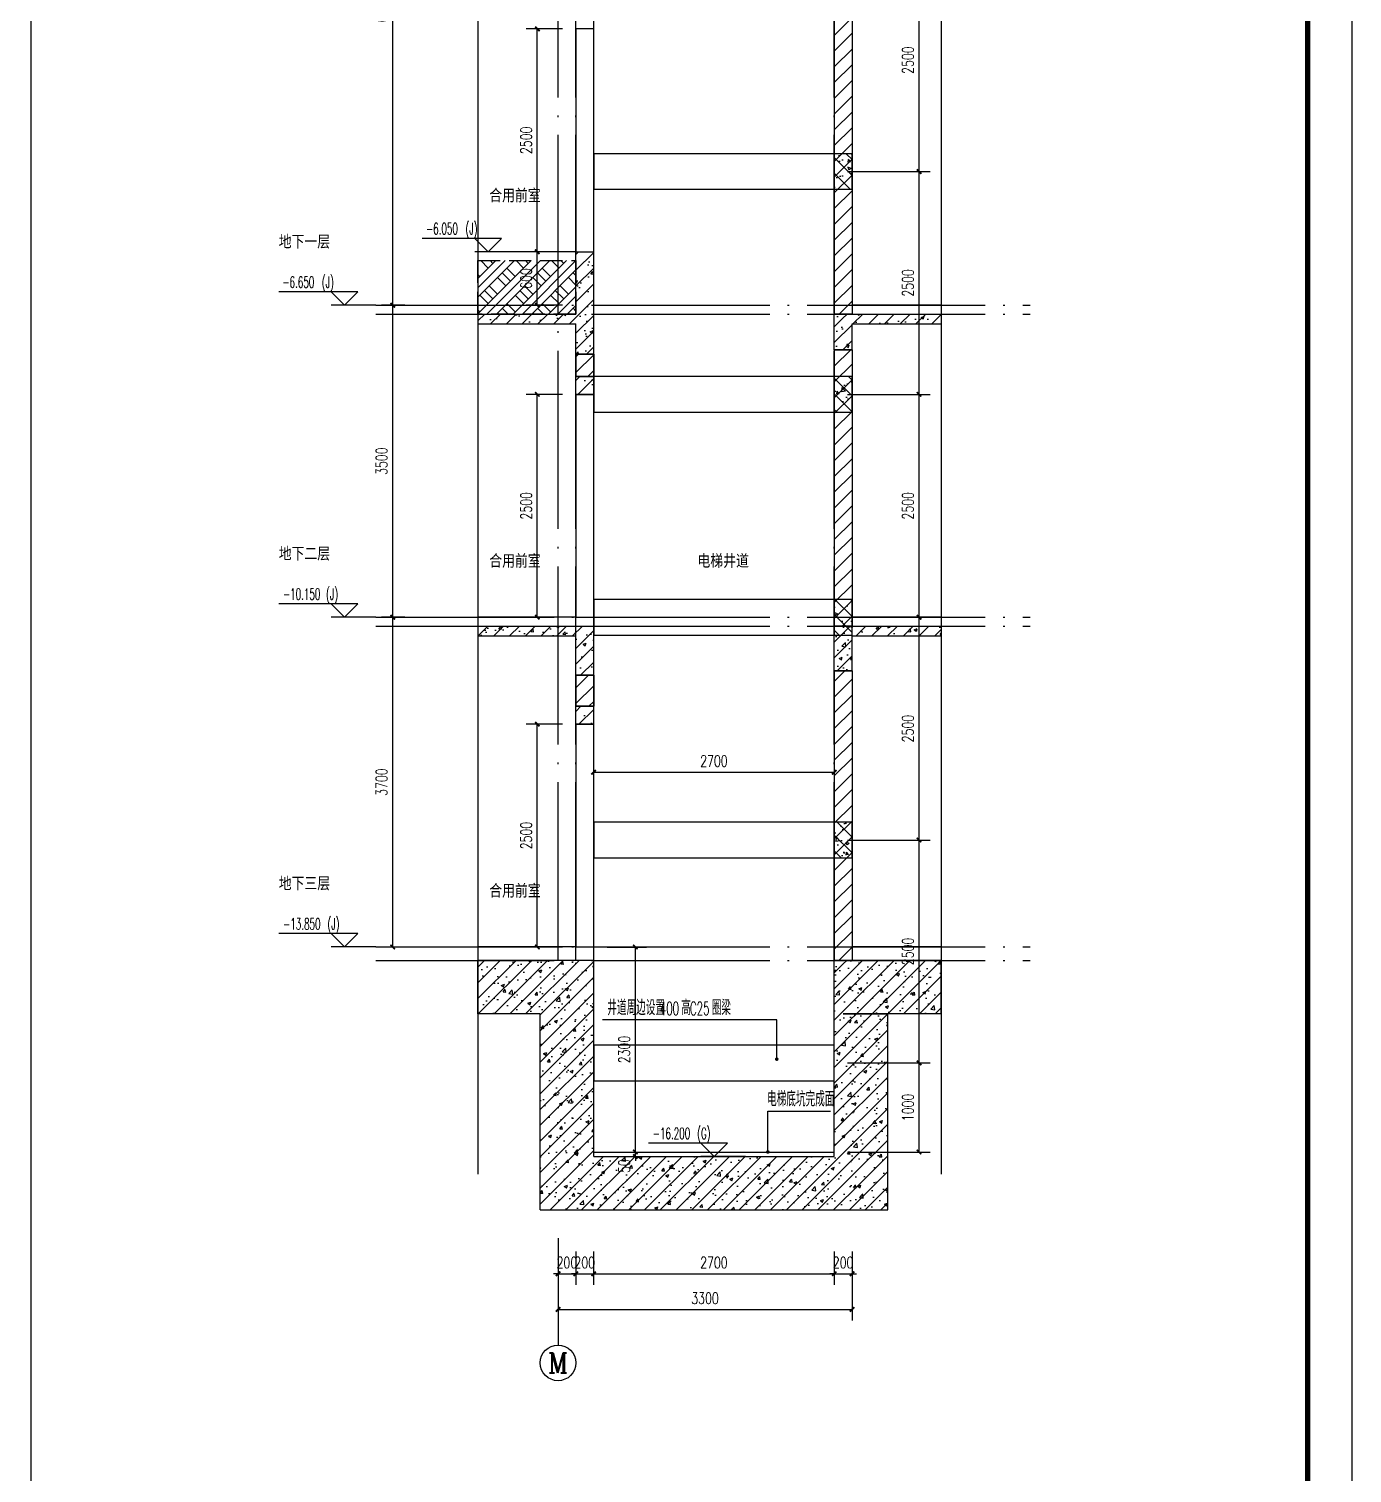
# Model space of a CAD drawing. Header units: millimetres. Extents: x 434053 to 1059003, y -2417481 to 936527.
# Drawn here: x 543651 to 558501, y -1952380 to -1936178 of the extents above; entities that cross this region are included whole.
import ezdxf
from ezdxf.enums import TextEntityAlignment as Align

# ---------------------------------------------------------------- set-up
doc = ezdxf.new("R2010")
doc.units = ezdxf.units.MM
doc.header["$LTSCALE"] = 1000
doc.header["$MEASUREMENT"] = 0
doc.linetypes.add('DASH', pattern=[0.35, 0.25, -0.1])
doc.linetypes.add('DOTE', pattern=[2.42, 2, -0.2, 0.02, -0.2])
doc.layers.get('Defpoints').update_dxf_attribs({"color": 6})
for name, color, linetype in [('A-ANNO-DIMS', 3, 'Continuous'), ('A-ANNO-LEAD', 3, 'Continuous'), ('A-ANNO-TTLB', 7, 'Continuous'), ('A-AXIS', 16, 'DOTE'), ('AXIS', 3, 'Continuous'), ('AXIS_TEXT', 7, 'Continuous'), ('DIM_ELEV', 3, 'Continuous'), ('DIM_SYMB', 3, 'Continuous'), ('DOTE', 16, 'DOTE'), ('PUB_DIM', 83, 'Continuous'), ('PUB_HATCH', 8, 'Continuous'), ('PUB_TEXT', 7, 'Continuous'), ('S_STAIR', 2, 'Continuous'), ('STAIR', 2, 'Continuous'), ('WALL', 5, 'Continuous')]:
    doc.layers.add(name, color=color, linetype=linetype)
doc.layers.add('A-ANNO-TEXT', color=7, linetype='Continuous', lineweight=25)
doc.styles.add('_TCH_AXIS', font='COMPLEX', dxfattribs={"bigfont": 'GBCBIG'})
doc.styles.add('_TCH_DIM', font='SIMPLEX.shx', dxfattribs={"width": 0.8, "height": 3, "bigfont": 'GBCBIG.shx'})
doc.styles.add('_TCH_DIM_T3', font='SIMPLEX', dxfattribs={"width": 0.705882, "bigfont": 'GBCBIG'})
doc.styles.add('COMPLEX', font='COMPLEX')
doc.styles.add('宋体', font='', dxfattribs={"width": 0.8})
doc.styles.get('宋体').set_extended_font_data('SimSun')
doc.dimstyles.new('_TCH_ARCH&&50', dxfattribs={"dimtxt": 127.5, "dimasz": 50, "dimexe": 125, "dimexo": 150, "dimgap": 61.25, "dimtad": 1, "dimdec": 0, "dimzin": 0, "dimdsep": 46, "dimtxsty": '_TCH_DIM_T3', "dimblk": 'ARCHTICK', "dimcen": 0.09, "dimclrt": 7, "dimazin": 2, "dimtfac": 1, "dimtdec": 0, "dimtix": 1, "dimtmove": 2, "dimatfit": 3, "dimfxl": 1, "dimtolj": 1, "dimtzin": 0, "dimarcsym": 0})
pattern_1 = [(45, (-1713816.56, -1462893.01), (-88.388383, 88.388383), [])]
pattern_2 = [(45, (-1713816.56, -1462982.77), (-88.3883476, 88.3883476), []), (50, (-1713816.56, -1462982.77), (358.63009, -31.376067), [37.5, -412.5]), (355, (-1713816.56, -1462982.77), (-69.375667, 376.096067), [30, -330]), (100.4514, (-1713786.68, -1462985.4), (289.25469, 344.71977), [31.870095, -350.571056]), (46.1842, (-1713816.56, -1462882.77), (533.620524, -82.75951), [56.25, -618.75]), (96.6356, (-1713772.1, -1462889.67), (467.33135, 487.05894), [47.80514, -525.8565]), (351.1842, (-1713816.56, -1462882.77), (467.33097, 487.0593), [45, -495]), (21, (-1713766.56, -1462907.77), (298.453526, -201.309445), [37.5, -412.5]), (326, (-1713766.56, -1462907.77), (121.657666, 362.57502), [30, -330]), (71.4514, (-1713741.7, -1462924.55), (420.111314, 161.26525), [31.870095, -350.571056]), (37.5, (-1713816.56, -1462982.77), (6.079928, 166.446927), [0, -326, 0, -335, 0, -331.25]), (7.5, (-1713816.56, -1462982.77), (131.534769, 197.205856), [0, -191, 0, -318.5, 0, -126.25]), (327.5, (-1713928.06, -1462982.77), (266.911218, -11.277436), [0, -125, 0, -390, 0, -517.5]), (317.5, (-1713978.06, -1462982.77), (291.593085, 50.05249), [0, -162.5, 0, -259, 0, -367.5])]

# ---------------------------------------------------------------- blocks, each defined once
blk = doc.blocks.new('asdfadgdsh')
blk.add_lwpolyline([(0, 47550), (14325, 47550), (14325, 0), (0, 0)], close=True)
blk = doc.blocks.new('asdfgafgA$C15443CC7')
at = {"layer": 'A-ANNO-TTLB'}
blk.add_lwpolyline([(52200, 0), (209850, 0), (209850, 89100), (52200, 89100)], close=True, dxfattribs=at)
at = {"layer": 'A-ANNO-TTLB', "const_width": 180}
blk.add_lwpolyline([(55950, 1500), (208350, 1500), (208350, 87600), (55950, 87600)], close=True, dxfattribs=at)
blk = doc.blocks.new('asdfadfsdhg')
at = {"xscale": 0.3333333333333333, "yscale": 0.3333333333333333, "zscale": 0.3333333333333333, "rotation": 270}
blk.add_blockref('asdfgafgA$C15443CC7', (0, 69950), dxfattribs=at)
blk = doc.blocks.new('A$C7A0B05FD')
at = {"layer": 'PUB_HATCH'}
h = blk.add_hatch(dxfattribs=at)
h.set_pattern_fill('钢筋混凝土', color=6, scale=50, style=0)
h.set_pattern_definition([(45, (-2278954.24, 483825.46), (-88.3883476, 88.3883476), []), (50, (-2278954.24, 483825.46), (358.63009, -31.376067), [37.5, -412.5]), (355, (-2278954.24, 483825.46), (-69.375667, 376.096067), [30, -330]), (100.4514, (-2278924.35, 483822.84), (289.25469, 344.71977), [31.870095, -350.571056]), (46.1842, (-2278954.24, 483925.46), (533.620524, -82.75951), [56.25, -618.75]), (96.6356, (-2278909.77, 483918.56), (467.33135, 487.05894), [47.80514, -525.8565]), (351.1842, (-2278954.24, 483925.46), (467.33097, 487.0593), [45, -495]), (21, (-2278904.24, 483900.46), (298.453526, -201.309445), [37.5, -412.5]), (326, (-2278904.24, 483900.46), (121.657666, 362.57502), [30, -330]), (71.4514, (-2278879.37, 483883.68), (420.111314, 161.26525), [31.870095, -350.571056]), (37.5, (-2278954.24, 483825.46), (6.079928, 166.446927), [0, -326, 0, -335, 0, -331.25]), (7.5, (-2278954.24, 483825.46), (131.534769, 197.205856), [0, -191, 0, -318.5, 0, -126.25]), (327.5, (-2279065.74, 483825.46), (266.911218, -11.277436), [0, -125, 0, -390, 0, -517.5]), (317.5, (-2279115.74, 483825.46), (291.593085, 50.05249), [0, -162.5, 0, -259, 0, -367.5])])
h.paths.add_polyline_path([(0, 400), (200, 400), (200, 0), (0, 0)])
at = {"color": 6}
blk.add_lwpolyline([(0, 400), (200, 400), (200, 0), (0, 0)], close=True, dxfattribs=at)
blk = doc.blocks.new('_ArchTick')
at = {"color": 0, "linetype": 'ByBlock', "const_width": 0.4}
blk.add_lwpolyline([(-0.5, -0.5), (0.5, 0.5)], dxfattribs=at)
blk = doc.blocks.new('*D1079')
at = {"layer": 'A-ANNO-DIMS', "color": 0, "lineweight": -2, "transparency": 16777216}
for p, q in [((552839, -1935278), (553766, -1935278)), ((553641, -1937778), (553641, -1935278)), ((552839, -1937778), (553766, -1937778))]:
    blk.add_line(p, q, dxfattribs=at)
at = {"layer": 'Defpoints', "color": 0, "transparency": 16777216}
for p in [(552689, -1935278), (553641, -1935278), (552689, -1937778)]:
    blk.add_point(p, dxfattribs=at)
at = {"layer": 'A-ANNO-DIMS', "color": 0, "lineweight": -2, "transparency": 16777216, "xscale": 50, "yscale": 50, "zscale": 50}
for p, rotation in [((553641, -1935278), 90), ((553641, -1937778), 270)]:
    blk.add_blockref('_ArchTick', p, dxfattribs=dict(at, rotation=rotation))
at = {"layer": 'A-ANNO-DIMS', "color": 7, "transparency": 16777216, "insert": (553516, -1936528), "char_height": 127.5, "attachment_point": 5, "rotation": 90, "style": '_TCH_DIM_T3'}
blk.add_mtext('\\A1;2500', dxfattribs=at)
blk = doc.blocks.new('*D1080')
at = {"layer": 'A-ANNO-DIMS', "color": 0, "lineweight": -2, "transparency": 16777216}
for p, q in [((552839, -1937778), (553766, -1937778)), ((553641, -1940278), (553641, -1937778)), ((552839, -1940278), (553766, -1940278))]:
    blk.add_line(p, q, dxfattribs=at)
at = {"layer": 'Defpoints', "color": 0, "transparency": 16777216}
for p in [(552689, -1937778), (553641, -1937778), (552689, -1940278)]:
    blk.add_point(p, dxfattribs=at)
at = {"layer": 'A-ANNO-DIMS', "color": 0, "lineweight": -2, "transparency": 16777216, "xscale": 50, "yscale": 50, "zscale": 50}
for p, rotation in [((553641, -1937778), 90), ((553641, -1940278), 270)]:
    blk.add_blockref('_ArchTick', p, dxfattribs=dict(at, rotation=rotation))
at = {"layer": 'A-ANNO-DIMS', "color": 7, "transparency": 16777216, "insert": (553516, -1939028), "char_height": 127.5, "attachment_point": 5, "rotation": 90, "style": '_TCH_DIM_T3'}
blk.add_mtext('\\A1;2500', dxfattribs=at)
blk = doc.blocks.new('*D1081')
at = {"layer": 'A-ANNO-DIMS', "color": 0, "lineweight": -2, "transparency": 16777216}
for p, q in [((552839, -1940278), (553766, -1940278)), ((553641, -1942778), (553641, -1940278)), ((552839, -1942778), (553766, -1942778))]:
    blk.add_line(p, q, dxfattribs=at)
at = {"layer": 'Defpoints', "color": 0, "transparency": 16777216}
for p in [(552689, -1940278), (553641, -1940278), (552689, -1942778)]:
    blk.add_point(p, dxfattribs=at)
at = {"layer": 'A-ANNO-DIMS', "color": 0, "lineweight": -2, "transparency": 16777216, "xscale": 50, "yscale": 50, "zscale": 50}
for p, rotation in [((553641, -1940278), 90), ((553641, -1942778), 270)]:
    blk.add_blockref('_ArchTick', p, dxfattribs=dict(at, rotation=rotation))
at = {"layer": 'A-ANNO-DIMS', "color": 7, "transparency": 16777216, "insert": (553516, -1941528), "char_height": 127.5, "attachment_point": 5, "rotation": 90, "style": '_TCH_DIM_T3'}
blk.add_mtext('\\A1;2500', dxfattribs=at)
blk = doc.blocks.new('*D1082')
at = {"layer": 'A-ANNO-DIMS', "color": 0, "lineweight": -2, "transparency": 16777216}
for p, q in [((552839, -1942778), (553766, -1942778)), ((553641, -1945278), (553641, -1942778)), ((552839, -1945278), (553766, -1945278))]:
    blk.add_line(p, q, dxfattribs=at)
at = {"layer": 'Defpoints', "color": 0, "transparency": 16777216}
for p in [(552689, -1942778), (553641, -1942778), (552689, -1945278)]:
    blk.add_point(p, dxfattribs=at)
at = {"layer": 'A-ANNO-DIMS', "color": 0, "lineweight": -2, "transparency": 16777216, "xscale": 50, "yscale": 50, "zscale": 50}
for p, rotation in [((553641, -1942778), 90), ((553641, -1945278), 270)]:
    blk.add_blockref('_ArchTick', p, dxfattribs=dict(at, rotation=rotation))
at = {"layer": 'A-ANNO-DIMS', "color": 7, "transparency": 16777216, "insert": (553516, -1944028), "char_height": 127.5, "attachment_point": 5, "rotation": 90, "style": '_TCH_DIM_T3'}
blk.add_mtext('\\A1;2500', dxfattribs=at)
blk = doc.blocks.new('*D1083')
at = {"layer": 'A-ANNO-DIMS', "color": 0, "lineweight": -2, "transparency": 16777216}
for p, q in [((552839, -1945278), (553766, -1945278)), ((553641, -1947778), (553641, -1945278)), ((552839, -1947778), (553766, -1947778))]:
    blk.add_line(p, q, dxfattribs=at)
at = {"layer": 'Defpoints', "color": 0, "transparency": 16777216}
for p in [(552689, -1945278), (553641, -1945278), (552689, -1947778)]:
    blk.add_point(p, dxfattribs=at)
at = {"layer": 'A-ANNO-DIMS', "color": 0, "lineweight": -2, "transparency": 16777216, "xscale": 50, "yscale": 50, "zscale": 50}
for p, rotation in [((553641, -1945278), 90), ((553641, -1947778), 270)]:
    blk.add_blockref('_ArchTick', p, dxfattribs=dict(at, rotation=rotation))
at = {"layer": 'A-ANNO-DIMS', "color": 7, "transparency": 16777216, "insert": (553516, -1946528), "char_height": 127.5, "attachment_point": 5, "rotation": 90, "style": '_TCH_DIM_T3'}
blk.add_mtext('\\A1;2500', dxfattribs=at)
blk = doc.blocks.new('*D1084')
at = {"layer": 'A-ANNO-DIMS', "color": 0, "lineweight": -2, "transparency": 16777216}
for p, q in [((552839, -1947778), (553766, -1947778)), ((553641, -1948778), (553641, -1947778)), ((552839, -1948778), (553766, -1948778))]:
    blk.add_line(p, q, dxfattribs=at)
at = {"layer": 'Defpoints', "color": 0, "transparency": 16777216}
for p in [(552689, -1947778), (553641, -1947778), (552689, -1948778)]:
    blk.add_point(p, dxfattribs=at)
at = {"layer": 'A-ANNO-DIMS', "color": 0, "lineweight": -2, "transparency": 16777216, "xscale": 50, "yscale": 50, "zscale": 50}
for p, rotation in [((553641, -1947778), 90), ((553641, -1948778), 270)]:
    blk.add_blockref('_ArchTick', p, dxfattribs=dict(at, rotation=rotation))
at = {"layer": 'A-ANNO-DIMS', "color": 7, "transparency": 16777216, "insert": (553516, -1948278), "char_height": 127.5, "attachment_point": 5, "rotation": 90, "style": '_TCH_DIM_T3'}
blk.add_mtext('\\A1;1000', dxfattribs=at)
blk = doc.blocks.new('*D2313')
at = {"layer": 'Defpoints', "color": 0, "transparency": 16777216}
for p in [(549357, -1936178), (549789, -1936178), (549789, -1938678)]:
    blk.add_point(p, dxfattribs=at)
at = {"layer": 'PUB_DIM', "color": 0, "lineweight": -2, "transparency": 16777216}
for p, q in [((549639, -1936178), (549232, -1936178)), ((549357, -1938678), (549357, -1936178)), ((549639, -1938678), (549232, -1938678))]:
    blk.add_line(p, q, dxfattribs=at)
at = {"layer": 'PUB_DIM', "color": 0, "lineweight": -2, "transparency": 16777216, "xscale": 50, "yscale": 50, "zscale": 50}
for p, rotation in [((549357, -1936178), 90), ((549357, -1938678), 270)]:
    blk.add_blockref('_ArchTick', p, dxfattribs=dict(at, rotation=rotation))
at = {"layer": 'PUB_DIM', "color": 7, "transparency": 16777216, "insert": (549232, -1937428), "char_height": 127.5, "attachment_point": 5, "rotation": 90, "style": '_TCH_DIM_T3'}
blk.add_mtext('\\A1;2500', dxfattribs=at)
blk = doc.blocks.new('*D2314')
at = {"layer": 'Defpoints', "color": 0, "transparency": 16777216}
for p in [(549357, -1938678), (549789, -1938678), (549789, -1939278)]:
    blk.add_point(p, dxfattribs=at)
at = {"layer": 'PUB_DIM', "color": 0, "lineweight": -2, "transparency": 16777216}
for p, q in [((549639, -1938678), (549232, -1938678)), ((549357, -1939278), (549357, -1938678)), ((549639, -1939278), (549232, -1939278))]:
    blk.add_line(p, q, dxfattribs=at)
at = {"layer": 'PUB_DIM', "color": 0, "lineweight": -2, "transparency": 16777216, "xscale": 50, "yscale": 50, "zscale": 50}
for p, rotation in [((549357, -1938678), 90), ((549357, -1939278), 270)]:
    blk.add_blockref('_ArchTick', p, dxfattribs=dict(at, rotation=rotation))
at = {"layer": 'PUB_DIM', "color": 7, "transparency": 16777216, "insert": (549232, -1938978), "char_height": 127.5, "attachment_point": 5, "rotation": 90, "style": '_TCH_DIM_T3'}
blk.add_mtext('\\A1;600', dxfattribs=at)
blk = doc.blocks.new('*D2315')
at = {"layer": 'Defpoints', "color": 0, "transparency": 16777216}
for p in [(549357, -1940278), (549789, -1940278), (549789, -1942778)]:
    blk.add_point(p, dxfattribs=at)
at = {"layer": 'PUB_DIM', "color": 0, "lineweight": -2, "transparency": 16777216}
for p, q in [((549639, -1940278), (549232, -1940278)), ((549357, -1942778), (549357, -1940278)), ((549639, -1942778), (549232, -1942778))]:
    blk.add_line(p, q, dxfattribs=at)
at = {"layer": 'PUB_DIM', "color": 0, "lineweight": -2, "transparency": 16777216, "xscale": 50, "yscale": 50, "zscale": 50}
for p, rotation in [((549357, -1940278), 90), ((549357, -1942778), 270)]:
    blk.add_blockref('_ArchTick', p, dxfattribs=dict(at, rotation=rotation))
at = {"layer": 'PUB_DIM', "color": 7, "transparency": 16777216, "insert": (549232, -1941528), "char_height": 127.5, "attachment_point": 5, "rotation": 90, "style": '_TCH_DIM_T3'}
blk.add_mtext('\\A1;2500', dxfattribs=at)
blk = doc.blocks.new('*D2316')
at = {"layer": 'Defpoints', "color": 0, "transparency": 16777216}
for p in [(549989, -1943778), (552689, -1943778), (552689, -1944517)]:
    blk.add_point(p, dxfattribs=at)
at = {"layer": 'PUB_DIM', "color": 0, "lineweight": -2, "transparency": 16777216}
for p, q in [((549989, -1943928), (549989, -1944642)), ((552689, -1943928), (552689, -1944642)), ((549989, -1944517), (552689, -1944517))]:
    blk.add_line(p, q, dxfattribs=at)
at = {"layer": 'PUB_DIM', "color": 0, "lineweight": -2, "transparency": 16777216, "xscale": 50, "yscale": 50, "zscale": 50, "rotation": 180}
blk.add_blockref('_ArchTick', (549989, -1944517), dxfattribs=at)
at = {"layer": 'PUB_DIM', "color": 0, "lineweight": -2, "transparency": 16777216, "xscale": 50, "yscale": 50, "zscale": 50}
blk.add_blockref('_ArchTick', (552689, -1944517), dxfattribs=at)
at = {"layer": 'PUB_DIM', "color": 7, "transparency": 16777216, "insert": (551339, -1944392), "char_height": 127.5, "attachment_point": 5, "style": '_TCH_DIM_T3'}
blk.add_mtext('\\A1;2700', dxfattribs=at)
blk = doc.blocks.new('*D2317')
at = {"layer": 'Defpoints', "color": 0, "transparency": 16777216}
for p in [(549989, -1946478), (550457, -1946478), (549989, -1948778)]:
    blk.add_point(p, dxfattribs=at)
at = {"layer": 'PUB_DIM', "color": 0, "lineweight": -2, "transparency": 16777216}
for p, q in [((550139, -1946478), (550582, -1946478)), ((550457, -1948778), (550457, -1946478)), ((550139, -1948778), (550582, -1948778))]:
    blk.add_line(p, q, dxfattribs=at)
at = {"layer": 'PUB_DIM', "color": 0, "lineweight": -2, "transparency": 16777216, "xscale": 50, "yscale": 50, "zscale": 50}
for p, rotation in [((550457, -1946478), 90), ((550457, -1948778), 270)]:
    blk.add_blockref('_ArchTick', p, dxfattribs=dict(at, rotation=rotation))
at = {"layer": 'PUB_DIM', "color": 7, "transparency": 16777216, "insert": (550332, -1947628), "char_height": 127.5, "attachment_point": 5, "rotation": 90, "style": '_TCH_DIM_T3'}
blk.add_mtext('\\A1;2300', dxfattribs=at)
blk = doc.blocks.new('*D2318')
at = {"layer": 'Defpoints', "color": 0, "transparency": 16777216}
for p in [(549989, -1948778), (549989, -1948828), (550457, -1948778)]:
    blk.add_point(p, dxfattribs=at)
at = {"layer": 'PUB_DIM', "color": 0, "lineweight": -2, "transparency": 16777216}
for p, q in [((550139, -1948778), (550582, -1948778)), ((550139, -1948828), (550582, -1948828)), ((550457, -1948778), (550457, -1948728)), ((550457, -1948828), (550457, -1948778)), ((550457, -1948828), (550457, -1948878))]:
    blk.add_line(p, q, dxfattribs=at)
at = {"layer": 'PUB_DIM', "color": 0, "lineweight": -2, "transparency": 16777216, "xscale": 50, "yscale": 50, "zscale": 50}
for p, rotation in [((550457, -1948778), 270), ((550457, -1948828), 90)]:
    blk.add_blockref('_ArchTick', p, dxfattribs=dict(at, rotation=rotation))
at = {"layer": 'PUB_DIM', "color": 7, "transparency": 16777216, "insert": (550332, -1948936), "char_height": 127.5, "attachment_point": 5, "rotation": 90, "style": '_TCH_DIM_T3'}
blk.add_mtext('\\A1;50', dxfattribs=at)
blk = doc.blocks.new('*D2319')
at = {"layer": 'Defpoints', "color": 0, "transparency": 16777216}
for p in [(549357, -1943978), (549789, -1943978), (549789, -1946478)]:
    blk.add_point(p, dxfattribs=at)
at = {"layer": 'PUB_DIM', "color": 0, "lineweight": -2, "transparency": 16777216}
for p, q in [((549639, -1943978), (549232, -1943978)), ((549357, -1946478), (549357, -1943978)), ((549639, -1946478), (549232, -1946478))]:
    blk.add_line(p, q, dxfattribs=at)
at = {"layer": 'PUB_DIM', "color": 0, "lineweight": -2, "transparency": 16777216, "xscale": 50, "yscale": 50, "zscale": 50}
for p, rotation in [((549357, -1943978), 90), ((549357, -1946478), 270)]:
    blk.add_blockref('_ArchTick', p, dxfattribs=dict(at, rotation=rotation))
at = {"layer": 'PUB_DIM', "color": 7, "transparency": 16777216, "insert": (549232, -1945228), "char_height": 127.5, "attachment_point": 5, "rotation": 90, "style": '_TCH_DIM_T3'}
blk.add_mtext('\\A1;2500', dxfattribs=at)
blk = doc.blocks.new('*D2320')
at = {"layer": 'Defpoints', "color": 0, "transparency": 16777216}
for p in [(549589, -1949744), (549789, -1949744), (549789, -1950144)]:
    blk.add_point(p, dxfattribs=at)
at = {"layer": 'PUB_DIM', "color": 0, "lineweight": -2, "transparency": 16777216}
for p, q in [((549589, -1949894), (549589, -1950269)), ((549789, -1949894), (549789, -1950269)), ((549589, -1950144), (549539, -1950144)), ((549589, -1950144), (549789, -1950144)), ((549789, -1950144), (549839, -1950144))]:
    blk.add_line(p, q, dxfattribs=at)
at = {"layer": 'PUB_DIM', "color": 0, "lineweight": -2, "transparency": 16777216, "xscale": 50, "yscale": 50, "zscale": 50}
blk.add_blockref('_ArchTick', (549589, -1950144), dxfattribs=at)
at = {"layer": 'PUB_DIM', "color": 0, "lineweight": -2, "transparency": 16777216, "xscale": 50, "yscale": 50, "zscale": 50, "rotation": 180}
blk.add_blockref('_ArchTick', (549789, -1950144), dxfattribs=at)
at = {"layer": 'PUB_DIM', "color": 7, "transparency": 16777216, "insert": (549689, -1950019), "char_height": 127.5, "attachment_point": 5, "style": '_TCH_DIM_T3'}
blk.add_mtext('\\A1;200', dxfattribs=at)
blk = doc.blocks.new('*D2321')
at = {"layer": 'Defpoints', "color": 0, "transparency": 16777216}
for p in [(549789, -1949744), (549989, -1949744), (549989, -1950144)]:
    blk.add_point(p, dxfattribs=at)
at = {"layer": 'PUB_DIM', "color": 0, "lineweight": -2, "transparency": 16777216}
for p, q in [((549789, -1949894), (549789, -1950269)), ((549989, -1949894), (549989, -1950269)), ((549789, -1950144), (549739, -1950144)), ((549789, -1950144), (549989, -1950144)), ((549989, -1950144), (550039, -1950144))]:
    blk.add_line(p, q, dxfattribs=at)
at = {"layer": 'PUB_DIM', "color": 0, "lineweight": -2, "transparency": 16777216, "xscale": 50, "yscale": 50, "zscale": 50}
blk.add_blockref('_ArchTick', (549789, -1950144), dxfattribs=at)
at = {"layer": 'PUB_DIM', "color": 0, "lineweight": -2, "transparency": 16777216, "xscale": 50, "yscale": 50, "zscale": 50, "rotation": 180}
blk.add_blockref('_ArchTick', (549989, -1950144), dxfattribs=at)
at = {"layer": 'PUB_DIM', "color": 7, "transparency": 16777216, "insert": (549889, -1950019), "char_height": 127.5, "attachment_point": 5, "style": '_TCH_DIM_T3'}
blk.add_mtext('\\A1;200', dxfattribs=at)
blk = doc.blocks.new('*D2322')
at = {"layer": 'Defpoints', "color": 0, "transparency": 16777216}
for p in [(549989, -1949744), (552689, -1949744), (552689, -1950144)]:
    blk.add_point(p, dxfattribs=at)
at = {"layer": 'PUB_DIM', "color": 0, "lineweight": -2, "transparency": 16777216}
for p, q in [((549989, -1949894), (549989, -1950269)), ((552689, -1949894), (552689, -1950269)), ((549989, -1950144), (552689, -1950144))]:
    blk.add_line(p, q, dxfattribs=at)
at = {"layer": 'PUB_DIM', "color": 0, "lineweight": -2, "transparency": 16777216, "xscale": 50, "yscale": 50, "zscale": 50, "rotation": 180}
blk.add_blockref('_ArchTick', (549989, -1950144), dxfattribs=at)
at = {"layer": 'PUB_DIM', "color": 0, "lineweight": -2, "transparency": 16777216, "xscale": 50, "yscale": 50, "zscale": 50}
blk.add_blockref('_ArchTick', (552689, -1950144), dxfattribs=at)
at = {"layer": 'PUB_DIM', "color": 7, "transparency": 16777216, "insert": (551339, -1950019), "char_height": 127.5, "attachment_point": 5, "style": '_TCH_DIM_T3'}
blk.add_mtext('\\A1;2700', dxfattribs=at)
blk = doc.blocks.new('*D2323')
at = {"layer": 'Defpoints', "color": 0, "transparency": 16777216}
for p in [(552689, -1949744), (552889, -1949744), (552889, -1950144)]:
    blk.add_point(p, dxfattribs=at)
at = {"layer": 'PUB_DIM', "color": 0, "lineweight": -2, "transparency": 16777216}
for p, q in [((552689, -1949894), (552689, -1950269)), ((552889, -1949894), (552889, -1950269)), ((552689, -1950144), (552639, -1950144)), ((552689, -1950144), (552889, -1950144)), ((552889, -1950144), (552939, -1950144))]:
    blk.add_line(p, q, dxfattribs=at)
at = {"layer": 'PUB_DIM', "color": 0, "lineweight": -2, "transparency": 16777216, "xscale": 50, "yscale": 50, "zscale": 50}
blk.add_blockref('_ArchTick', (552689, -1950144), dxfattribs=at)
at = {"layer": 'PUB_DIM', "color": 0, "lineweight": -2, "transparency": 16777216, "xscale": 50, "yscale": 50, "zscale": 50, "rotation": 180}
blk.add_blockref('_ArchTick', (552889, -1950144), dxfattribs=at)
at = {"layer": 'PUB_DIM', "color": 7, "transparency": 16777216, "insert": (552789, -1950019), "char_height": 127.5, "attachment_point": 5, "style": '_TCH_DIM_T3'}
blk.add_mtext('\\A1;200', dxfattribs=at)
blk = doc.blocks.new('*D2324')
at = {"layer": 'Defpoints', "color": 0, "transparency": 16777216}
for p in [(549589, -1949744), (552889, -1949744), (552889, -1950544)]:
    blk.add_point(p, dxfattribs=at)
at = {"layer": 'PUB_DIM', "color": 0, "lineweight": -2, "transparency": 16777216}
for p, q in [((549589, -1949894), (549589, -1950669)), ((552889, -1949894), (552889, -1950669)), ((549589, -1950544), (552889, -1950544))]:
    blk.add_line(p, q, dxfattribs=at)
at = {"layer": 'PUB_DIM', "color": 0, "lineweight": -2, "transparency": 16777216, "xscale": 50, "yscale": 50, "zscale": 50, "rotation": 180}
blk.add_blockref('_ArchTick', (549589, -1950544), dxfattribs=at)
at = {"layer": 'PUB_DIM', "color": 0, "lineweight": -2, "transparency": 16777216, "xscale": 50, "yscale": 50, "zscale": 50}
blk.add_blockref('_ArchTick', (552889, -1950544), dxfattribs=at)
at = {"layer": 'PUB_DIM', "color": 7, "transparency": 16777216, "insert": (551239, -1950419), "char_height": 127.5, "attachment_point": 5, "style": '_TCH_DIM_T3'}
blk.add_mtext('\\A1;3300', dxfattribs=at)
blk = doc.blocks.new('*D2328')
at = {"layer": 'Defpoints', "color": 0, "transparency": 16777216}
for p in [(547734, -1932628), (548021, -1932628), (548021, -1939278)]:
    blk.add_point(p, dxfattribs=at)
at = {"layer": 'PUB_DIM', "color": 0, "lineweight": -2, "transparency": 16777216}
for p, q in [((547871, -1932628), (547609, -1932628)), ((547734, -1939278), (547734, -1932628)), ((547871, -1939278), (547609, -1939278))]:
    blk.add_line(p, q, dxfattribs=at)
at = {"layer": 'PUB_DIM', "color": 0, "lineweight": -2, "transparency": 16777216, "xscale": 50, "yscale": 50, "zscale": 50}
for p, rotation in [((547734, -1932628), 90), ((547734, -1939278), 270)]:
    blk.add_blockref('_ArchTick', p, dxfattribs=dict(at, rotation=rotation))
at = {"layer": 'PUB_DIM', "color": 7, "transparency": 16777216, "insert": (547609, -1935953), "char_height": 127.5, "attachment_point": 5, "rotation": 90, "style": '_TCH_DIM_T3'}
blk.add_mtext('\\A1;6650', dxfattribs=at)
blk = doc.blocks.new('*D2329')
at = {"layer": 'Defpoints', "color": 0, "transparency": 16777216}
for p in [(547734, -1939278), (548021, -1939278), (548021, -1942778)]:
    blk.add_point(p, dxfattribs=at)
at = {"layer": 'PUB_DIM', "color": 0, "lineweight": -2, "transparency": 16777216}
for p, q in [((547871, -1939278), (547609, -1939278)), ((547734, -1942778), (547734, -1939278)), ((547871, -1942778), (547609, -1942778))]:
    blk.add_line(p, q, dxfattribs=at)
at = {"layer": 'PUB_DIM', "color": 0, "lineweight": -2, "transparency": 16777216, "xscale": 50, "yscale": 50, "zscale": 50}
for p, rotation in [((547734, -1939278), 90), ((547734, -1942778), 270)]:
    blk.add_blockref('_ArchTick', p, dxfattribs=dict(at, rotation=rotation))
at = {"layer": 'PUB_DIM', "color": 7, "transparency": 16777216, "insert": (547609, -1941028), "char_height": 127.5, "attachment_point": 5, "rotation": 90, "style": '_TCH_DIM_T3'}
blk.add_mtext('\\A1;3500', dxfattribs=at)
blk = doc.blocks.new('*D2330')
at = {"layer": 'Defpoints', "color": 0, "transparency": 16777216}
for p in [(547734, -1942778), (548021, -1942778), (548021, -1946478)]:
    blk.add_point(p, dxfattribs=at)
at = {"layer": 'PUB_DIM', "color": 0, "lineweight": -2, "transparency": 16777216}
for p, q in [((547871, -1942778), (547609, -1942778)), ((547734, -1946478), (547734, -1942778)), ((547871, -1946478), (547609, -1946478))]:
    blk.add_line(p, q, dxfattribs=at)
at = {"layer": 'PUB_DIM', "color": 0, "lineweight": -2, "transparency": 16777216, "xscale": 50, "yscale": 50, "zscale": 50}
for p, rotation in [((547734, -1942778), 90), ((547734, -1946478), 270)]:
    blk.add_blockref('_ArchTick', p, dxfattribs=dict(at, rotation=rotation))
at = {"layer": 'PUB_DIM', "color": 7, "transparency": 16777216, "insert": (547609, -1944628), "char_height": 127.5, "attachment_point": 5, "rotation": 90, "style": '_TCH_DIM_T3'}
blk.add_mtext('\\A1;3700', dxfattribs=at)
blk = doc.blocks.new('_AXISO')
blk.add_circle((0, 0), 0.5)
at = {"layer": 'AXIS_TEXT', "style": 'COMPLEX', "width": 1.041667}
blk.add_attdef('A', text='', height=0.56, dxfattribs=at).set_placement((-0.25, -0.28), (0.25, -0.28), align=Align.FIT)

msp = doc.modelspace()

# ---------------------------------------------------------------- hatches: boundary and pattern name
at = {"layer": 'PUB_HATCH'}
h = msp.add_hatch(dxfattribs=at)
h.set_pattern_fill('普通砖', color=256, scale=50, style=0)
h.set_pattern_definition(pattern_1)
h.paths.add_polyline_path([(552689.4, -1933207.8), (552689.4, -1939377.8), (552889.4, -1939377.8), (552889.4, -1933207.8)])
h = msp.add_hatch(dxfattribs=at)
h.set_pattern_fill('钢筋混凝土', color=256, scale=50, style=0)
h.set_pattern_definition(pattern_2)
h.paths.add_polyline_path([(549856.1, -1939414.4), (549989.4, -1939377.8), (549989.4, -1938677.8), (549789.4, -1938677.8), (549789.4, -1939377.8)])
h = msp.add_hatch(dxfattribs=at)
h.set_pattern_fill('钢筋混凝土', color=256, scale=50, style=0)
h.set_pattern_definition(pattern_2)
h.paths.add_polyline_path([(548689.4, -1939487.8), (549789.4, -1939487.8), (549856.1, -1939414.4), (549789.4, -1939377.8), (548689.4, -1939377.8)])
h = msp.add_hatch(dxfattribs=at)
h.set_pattern_fill('钢筋混凝土', color=256, scale=50, style=0)
h.set_pattern_definition(pattern_2)
h.paths.add_polyline_path([(549989.4, -1939827.8), (549989.4, -1939377.8), (549856.1, -1939414.4), (549789.4, -1939487.8), (549789.4, -1939827.8)])
h = msp.add_hatch(dxfattribs=at)
h.set_pattern_fill('钢筋混凝土', color=256, scale=50, style=0)
h.set_pattern_definition(pattern_2)
h.paths.add_polyline_path([(552889.4, -1939777.8), (552889.4, -1939487.8), (552689.4, -1939377.8), (552689.4, -1939777.8)])
h = msp.add_hatch(dxfattribs=at)
h.set_pattern_fill('钢筋混凝土', color=256, scale=50, style=0)
h.set_pattern_definition(pattern_2)
h.paths.add_polyline_path([(552689.4, -1939377.8), (552889.4, -1939487.8), (553889.4, -1939487.8), (553889.4, -1939377.8)])
h = msp.add_hatch(dxfattribs=at)
h.set_pattern_fill('普通砖', color=256, scale=50, style=0)
h.set_pattern_definition(pattern_1)
h.paths.add_polyline_path([(549789.4, -1939827.8), (549789.4, -1940077.8), (549989.4, -1940077.8), (549989.4, -1939827.8)])
h = msp.add_hatch(dxfattribs=at)
h.set_pattern_fill('普通砖', color=256, scale=50, style=0)
h.set_pattern_definition(pattern_1)
h.paths.add_polyline_path([(552689.4, -1939777.8), (552689.4, -1942877.8), (552889.4, -1942877.8), (552889.4, -1939777.8)])
h = msp.add_hatch(dxfattribs=at)
h.set_pattern_fill('钢筋混凝土', color=256, scale=50, style=0)
h.set_pattern_definition(pattern_2)
h.paths.add_polyline_path([(549989.4, -1940277.8), (549989.4, -1940077.8), (549789.4, -1940077.8), (549789.4, -1940277.8)])
h = msp.add_hatch(dxfattribs=at)
h.set_pattern_fill('钢筋混凝土', color=256, scale=50, style=0)
h.set_pattern_definition(pattern_2)
h.paths.add_polyline_path([(548689.4, -1942987.8), (549789.4, -1942987.8), (549989.4, -1942877.8), (548689.4, -1942877.8)])
h = msp.add_hatch(dxfattribs=at)
h.set_pattern_fill('钢筋混凝土', color=256, scale=50, style=0)
h.set_pattern_definition(pattern_2)
h.paths.add_polyline_path([(549989.4, -1943427.8), (549989.4, -1942877.8), (549789.4, -1942987.8), (549789.4, -1943427.8)])
h = msp.add_hatch(dxfattribs=at)
h.set_pattern_fill('钢筋混凝土', color=256, scale=50, style=0)
h.set_pattern_definition(pattern_2)
h.paths.add_polyline_path([(552889.4, -1943377.8), (552889.4, -1942987.8), (552689.4, -1942877.8), (552689.4, -1943377.8)])
h = msp.add_hatch(dxfattribs=at)
h.set_pattern_fill('钢筋混凝土', color=256, scale=50, style=0)
h.set_pattern_definition(pattern_2)
h.paths.add_polyline_path([(552689.4, -1942877.8), (552889.4, -1942987.8), (553889.4, -1942987.8), (553889.4, -1942877.8)])
h = msp.add_hatch(dxfattribs=at)
h.set_pattern_fill('普通砖', color=256, scale=50, style=0)
h.set_pattern_definition(pattern_1)
h.paths.add_polyline_path([(549789.4, -1943427.8), (549789.4, -1943777.8), (549989.4, -1943777.8), (549989.4, -1943427.8)])
h = msp.add_hatch(dxfattribs=at)
h.set_pattern_fill('普通砖', color=256, scale=50, style=0)
h.set_pattern_definition(pattern_1)
h.paths.add_polyline_path([(552689.4, -1943377.8), (552689.4, -1946627.8), (552889.4, -1946627.8), (552889.4, -1943377.8)])
h = msp.add_hatch(dxfattribs=at)
h.set_pattern_fill('钢筋混凝土', color=256, scale=50, style=0)
h.set_pattern_definition(pattern_2)
h.paths.add_polyline_path([(549989.4, -1943977.8), (549989.4, -1943777.8), (549789.4, -1943777.8), (549789.4, -1943977.8)])
h = msp.add_hatch(dxfattribs=at)
h.set_pattern_fill('钢筋混凝土', color=256, scale=50, style=0)
h.set_pattern_definition(pattern_2)
h.paths.add_polyline_path([(549389.4, -1947227.8), (549989.4, -1946627.8), (548689.4, -1946627.8), (548689.4, -1947227.8)])
h = msp.add_hatch(dxfattribs=at)
h.set_pattern_fill('钢筋混凝土', color=256, scale=50, style=0)
h.set_pattern_definition(pattern_2)
h.paths.add_polyline_path([(549389.4, -1949427.8), (549989.4, -1948827.8), (549989.4, -1946627.8), (549389.4, -1947227.8)])
h = msp.add_hatch(dxfattribs=at)
h.set_pattern_fill('钢筋混凝土', color=256, scale=50, style=0)
h.set_pattern_definition(pattern_2)
h.paths.add_polyline_path([(552689.4, -1948827.8), (553289.4, -1949427.8), (553289.4, -1947227.8), (552689.4, -1946627.8)])
h = msp.add_hatch(dxfattribs=at)
h.set_pattern_fill('钢筋混凝土', color=256, scale=50, style=0)
h.set_pattern_definition(pattern_2)
h.paths.add_polyline_path([(552789.4, -1947227.8), (552789.4, -1946627.8), (552689.4, -1946627.8), (553289.4, -1947227.8)])
h = msp.add_hatch(dxfattribs=at)
h.set_pattern_fill('钢筋混凝土', color=256, scale=50, style=0)
h.set_pattern_definition(pattern_2)
h.paths.add_polyline_path([(553889.4, -1946627.8), (552789.4, -1946627.8), (552789.4, -1947227.8), (553889.4, -1947227.8)])
h = msp.add_hatch(dxfattribs=at)
h.set_pattern_fill('钢筋混凝土', color=256, scale=50, style=0)
h.set_pattern_definition(pattern_2)
h.paths.add_polyline_path([(549989.4, -1948827.8), (549389.4, -1949427.8), (553289.4, -1949427.8), (552689.4, -1948827.8)])
at = {"layer": 'STAIR', "linetype": 'DASH'}
h = msp.add_hatch(dxfattribs=at)
h.set_pattern_fill('夯实土壤', color=8, scale=50)
h.set_pattern_definition([(45, (-1713757.56, -1462982.77), (-198.697006, 198.697006), []), (45, (-1713652.56, -1462982.77), (-198.697006, 198.697006), []), (45, (-1713547.56, -1462982.77), (-198.697006, 198.697006), []), (135, (-1713757.56, -1462982.77), (-198.697006, -198.697006), [132.5, -148.5]), (135, (-1713705.06, -1462930.27), (-198.697006, -198.697006), [132.5, -148.5]), (135, (-1713652.56, -1462877.77), (-198.697006, -198.697006), [132.5, -148.5])])
h.paths.add_polyline_path([(548689.4, -1938777.8), (549789.4, -1938777.8), (549789.4, -1939377.8), (548689.4, -1939377.8)])

# ---------------------------------------------------------------- linework, layer by layer
at = {"color": 6}
for points in [[(552689.4, -1937577.8), (549989.4, -1937577.8), (549989.4, -1937977.8), (552689.4, -1937977.8)], [(552689.4, -1940077.8), (549989.4, -1940077.8), (549989.4, -1940477.8), (552689.4, -1940477.8)], [(552689.4, -1942577.8), (549989.4, -1942577.8), (549989.4, -1942977.8), (552689.4, -1942977.8)], [(552689.4, -1945077.8), (549989.4, -1945077.8), (549989.4, -1945477.8), (552689.4, -1945477.8)], [(552689.4, -1947577.8), (549989.4, -1947577.8), (549989.4, -1947977.8), (552689.4, -1947977.8)]]:
    msp.add_lwpolyline(points, close=True, dxfattribs=at)
at = {"layer": 'A-ANNO-LEAD'}
for p, q in [((552043.9, -1947295.1), (550089.4, -1947295.1)), ((552043.9, -1947736), (552043.9, -1947295.1)), ((551943.9, -1948777.8), (551943.9, -1948319.5)), ((551943.9, -1948319.5), (552646.1, -1948319.5))]:
    msp.add_line(p, q, dxfattribs=at)
at = {"layer": 'A-ANNO-LEAD', "const_width": 20}
for points in [[(552043.9, -1947746, 1), (552043.9, -1947726, 1)], [(551943.9, -1948787.8, 1), (551943.9, -1948767.8, 1)]]:
    msp.add_lwpolyline(points, format="xyb", close=True, dxfattribs=at)
at = {"layer": 'A-AXIS'}
for p, q in [((549589.4, -1946627.8), (549589.4, -1912430.2)), ((549789.4, -1946627.8), (549789.4, -1912430.2)), ((549989.4, -1946627.8), (549989.4, -1912430.2)), ((552689.4, -1946627.8), (552689.4, -1912430.2))]:
    msp.add_line(p, q, dxfattribs=at)
at = {"layer": 'AXIS'}
msp.add_line((549589.4, -1949743.8), (549589.4, -1950943.8), dxfattribs=at)
at = {"layer": 'DIM_ELEV'}
for p, q in [((548955.9, -1938527.8), (548066.4, -1938527.8)), ((548805.9, -1938677.8), (548655.9, -1938527.8)), ((548805.9, -1938677.8), (548955.9, -1938527.8)), ((549155.9, -1938677.8), (548655.9, -1938677.8)), ((547344.4, -1939127.8), (546454.9, -1939127.8)), ((547194.4, -1939277.8), (547044.4, -1939127.8)), ((547544.4, -1939277.8), (547044.4, -1939277.8)), ((547194.4, -1939277.8), (547344.4, -1939127.8)), ((547344.4, -1942627.8), (546454.9, -1942627.8)), ((547194.4, -1942777.8), (547044.4, -1942627.8)), ((547194.4, -1942777.8), (547344.4, -1942627.8)), ((547544.4, -1942777.8), (547044.4, -1942777.8)), ((547344.4, -1946327.8), (546454.9, -1946327.8)), ((547194.4, -1946477.8), (547044.4, -1946327.8)), ((547194.4, -1946477.8), (547344.4, -1946327.8)), ((547544.4, -1946477.8), (547044.4, -1946477.8)), ((551492.9, -1948677.8), (550603.4, -1948677.8)), ((551342.9, -1948827.8), (551192.9, -1948677.8)), ((551342.9, -1948827.8), (551492.9, -1948677.8)), ((551692.9, -1948827.8), (551192.9, -1948827.8))]:
    msp.add_line(p, q, dxfattribs=at)
at = {"layer": 'DIM_SYMB'}
for p, q in [((548689.4, -1912430.2), (548689.4, -1949027.8)), ((553889.4, -1913227.8), (553889.4, -1949027.8))]:
    msp.add_line(p, q, dxfattribs=at)
at = {"layer": 'DOTE'}
for p, q in [((547544.4, -1939277.8), (554889.4, -1939277.8)), ((547544.4, -1939377.8), (554889.4, -1939377.8)), ((547544.4, -1942777.8), (554889.4, -1942777.8)), ((547544.4, -1942877.8), (554889.4, -1942877.8)), ((547544.4, -1946477.8), (554889.4, -1946477.8)), ((547544.4, -1946627.8), (554889.4, -1946627.8))]:
    msp.add_line(p, q, dxfattribs=at)
at = {"layer": 'S_STAIR'}
for p, q in [((549789.4, -1938677.8), (548689.4, -1938677.8)), ((553889.4, -1939277.8), (552889.4, -1939277.8)), ((549789.4, -1942777.8), (548689.4, -1942777.8)), ((553889.4, -1942777.8), (552889.4, -1942777.8)), ((549789.4, -1946477.8), (548689.4, -1946477.8)), ((553889.4, -1946477.8), (552889.4, -1946477.8)), ((553889.4, -1946477.8), (552889.4, -1946477.8)), ((549989.4, -1948777.8), (552689.4, -1948777.8))]:
    msp.add_line(p, q, dxfattribs=at)
at = {"layer": 'STAIR', "color": 8, "linetype": 'DASH'}
msp.add_lwpolyline([(548689.4, -1938777.8), (549789.4, -1938777.8), (549789.4, -1939377.8), (548689.4, -1939377.8)], close=True, dxfattribs=at)
at = {"layer": 'WALL'}
for p, q in [((552689.4, -1933207.8), (552689.4, -1939377.8)), ((552889.4, -1933207.8), (552889.4, -1939377.8)), ((549789.4, -1939377.8), (549789.4, -1938677.8)), ((549789.4, -1938677.8), (549989.4, -1938677.8)), ((549989.4, -1939377.8), (549989.4, -1938677.8)), ((548689.4, -1939377.8), (549789.4, -1939377.8)), ((548689.4, -1939377.8), (548689.4, -1939487.8)), ((549989.4, -1939827.8), (549989.4, -1939377.8)), ((552689.4, -1939777.8), (552689.4, -1939377.8)), ((552689.4, -1939377.8), (553889.4, -1939377.8)), ((552889.4, -1939377.8), (552689.4, -1939377.8)), ((553889.4, -1939377.8), (553889.4, -1939487.8)), ((548689.4, -1939487.8), (549789.4, -1939487.8)), ((549789.4, -1939827.8), (549789.4, -1939487.8)), ((552889.4, -1939777.8), (552889.4, -1939487.8)), ((552889.4, -1939487.8), (553889.4, -1939487.8)), ((549789.4, -1939827.8), (549989.4, -1939827.8)), ((549789.4, -1939827.8), (549789.4, -1940077.8)), ((549989.4, -1939827.8), (549789.4, -1939827.8)), ((549989.4, -1939827.8), (549989.4, -1940077.8)), ((552689.4, -1939777.8), (552889.4, -1939777.8)), ((552689.4, -1939777.8), (552689.4, -1942877.8)), ((552889.4, -1939777.8), (552689.4, -1939777.8)), ((552889.4, -1939777.8), (552889.4, -1942877.8)), ((549989.4, -1940077.8), (549789.4, -1940077.8)), ((549789.4, -1940277.8), (549789.4, -1940077.8)), ((549789.4, -1940077.8), (549989.4, -1940077.8)), ((549989.4, -1940277.8), (549989.4, -1940077.8)), ((549789.4, -1940277.8), (549989.4, -1940277.8)), ((548689.4, -1942877.8), (549989.4, -1942877.8)), ((548689.4, -1942877.8), (548689.4, -1942987.8)), ((548689.4, -1942987.8), (549789.4, -1942987.8)), ((549789.4, -1943427.8), (549789.4, -1942987.8)), ((549989.4, -1943427.8), (549989.4, -1942877.8)), ((552689.4, -1943377.8), (552689.4, -1942877.8)), ((552689.4, -1942877.8), (553889.4, -1942877.8)), ((552889.4, -1942877.8), (552689.4, -1942877.8)), ((552889.4, -1943377.8), (552889.4, -1942987.8)), ((552889.4, -1942987.8), (553889.4, -1942987.8)), ((553889.4, -1942877.8), (553889.4, -1942987.8)), ((549789.4, -1943427.8), (549989.4, -1943427.8)), ((549789.4, -1943427.8), (549789.4, -1943777.8)), ((549989.4, -1943427.8), (549789.4, -1943427.8)), ((549989.4, -1943427.8), (549989.4, -1943777.8)), ((552689.4, -1943377.8), (552689.4, -1946627.8)), ((552889.4, -1943377.8), (552689.4, -1943377.8)), ((552689.4, -1943377.8), (552889.4, -1943377.8)), ((552889.4, -1943377.8), (552889.4, -1946627.8)), ((549989.4, -1943777.8), (549789.4, -1943777.8)), ((549789.4, -1943977.8), (549789.4, -1943777.8)), ((549789.4, -1943777.8), (549989.4, -1943777.8)), ((549989.4, -1943977.8), (549989.4, -1943777.8)), ((549789.4, -1943977.8), (549989.4, -1943977.8)), ((549989.4, -1946627.8), (548689.4, -1946627.8)), ((548689.4, -1947227.8), (548689.4, -1946627.8)), ((549989.4, -1948827.8), (549989.4, -1946627.8)), ((552689.4, -1948827.8), (552689.4, -1946627.8)), ((552789.4, -1946627.8), (552689.4, -1946627.8)), ((553889.4, -1946627.8), (552789.4, -1946627.8)), ((553889.4, -1947227.8), (553889.4, -1946627.8)), ((549389.4, -1947227.8), (548689.4, -1947227.8)), ((549389.4, -1949427.8), (549389.4, -1947227.8)), ((553889.4, -1947227.8), (552789.4, -1947227.8)), ((552789.4, -1947227.8), (553289.4, -1947227.8)), ((553289.4, -1949427.8), (553289.4, -1947227.8)), ((549989.4, -1948827.8), (552689.4, -1948827.8)), ((549389.4, -1949427.8), (553289.4, -1949427.8))]:
    msp.add_line(p, q, dxfattribs=at)
at = {"layer": 'WALL', "color": 4, "ltscale": 0.5}
for points in [[(549989.4, -1938677.8), (549989.4, -1936177.8), (549789.4, -1936177.8), (549789.4, -1938677.8)], [(549989.4, -1942777.8), (549989.4, -1940277.8), (549789.4, -1940277.8), (549789.4, -1942777.8)], [(549989.4, -1946477.8), (549989.4, -1943977.8), (549789.4, -1943977.8), (549789.4, -1946477.8)]]:
    msp.add_lwpolyline(points, close=True, dxfattribs=at)

# ---------------------------------------------------------------- block references
for name, p in [('asdfadfsdhg', (528800.9, -1957326.3)), ('asdfadgdsh', (543675.9, -1953576.3))]:
    msp.add_blockref(name, p)
at = {"xscale": -1}
for p in [(552889.4, -1937977.8), (552889.4, -1940477.8), (552889.4, -1942977.8), (552889.4, -1945477.8)]:
    msp.add_blockref('A$C7A0B05FD', p, dxfattribs=at)
at = {"layer": 'AXIS'}
ref = msp.add_blockref('_AXISO', (549589.4, -1951143.8), dxfattribs=dict(at, xscale=400, yscale=400, zscale=400))
ref.add_attrib('A', 'M', dxfattribs={"layer": 'AXIS_TEXT', "height": 226.3, "style": '_TCH_AXIS'}).set_placement((549476.3, -1951256.9), (549702.6, -1951256.9), align=Align.FIT)

# ---------------------------------------------------------------- texts
at = {"layer": 'A-ANNO-TEXT', "style": '_TCH_DIM'}
for s, height, width, p in [('井道周边设置', 168.79, 0.8, (550141.9, -1947242.6)), ('高', 168.8, 0.8, (550971.7, -1947242.6)), ('圈梁', 168.79, 0.8, (551314, -1947242.6)), ('400', 148.75, 0.564706, (550731.7, -1947242.6)), ('C25', 148.75, 0.564706, (551070, -1947242.6)), ('电梯底坑完成面', 168.79, 0.8, (551935.3, -1948267))]:
    msp.add_text(s, height=height, dxfattribs=dict(at, width=width)).set_placement(p)
at = {"layer": 'PUB_TEXT'}
for s, height, style, width, p in [('合用前室', 132.17, '宋体', 0.8, (548817.9, -1938109.8)), ('-6.050', 127.5, '_TCH_DIM', 0.564706, (548108, -1938482.8)), ('(J)', 127.5, '_TCH_DIM', 0.564706, (548550.1, -1938482.8)), ('地下一层', 132.17, '宋体', 0.8, (546454.9, -1938627.8)), ('-6.650', 127.5, '_TCH_DIM', 0.564706, (546496.5, -1939082.8)), ('(J)', 127.5, '_TCH_DIM', 0.564706, (546938.6, -1939082.8)), ('地下二层', 132.17, '宋体', 0.8, (546454.9, -1942127.8)), ('合用前室', 132.17, '宋体', 0.8, (548817.9, -1942209.8)), ('电梯井道', 132.17, '宋体', 0.8, (551153.9, -1942209.8)), ('-10.150', 127.5, '_TCH_DIM', 0.564706, (546502.6, -1942582.8)), ('(J)', 127.5, '_TCH_DIM', 0.564706, (546985.9, -1942582.8)), ('地下三层', 132.17, '宋体', 0.8, (546454.9, -1945827.8)), ('合用前室', 132.17, '宋体', 0.8, (548817.9, -1945909.8)), ('-13.850', 127.5, '_TCH_DIM', 0.564706, (546504.7, -1946282.8)), ('(J)', 127.5, '_TCH_DIM', 0.564706, (547001.7, -1946282.8)), ('-16.200', 127.5, '_TCH_DIM', 0.564706, (550653.2, -1948632.8)), ('(G)', 127.5, '_TCH_DIM', 0.564706, (551150.2, -1948632.8))]:
    msp.add_text(s, height=height, dxfattribs=dict(at, style=style, width=width)).set_placement(p)

# ---------------------------------------------------------------- dimensions: what is measured, and where the dimension line sits
at = {"layer": 'A-ANNO-DIMS'}
for p1, p2, picture, middle in [((552689.4, -1937777.8), (552689.4, -1935277.8), '*D1079', (553516.1, -1936527.8)), ((552689.4, -1940277.8), (552689.4, -1937777.8), '*D1080', (553516.1, -1939027.8)), ((552689.4, -1942777.8), (552689.4, -1940277.8), '*D1081', (553516.1, -1941527.8)), ((552689.4, -1945277.8), (552689.4, -1942777.8), '*D1082', (553516.1, -1944027.8)), ((552689.4, -1947777.8), (552689.4, -1945277.8), '*D1083', (553516.1, -1946527.8)), ((552689.4, -1948777.8), (552689.4, -1947777.8), '*D1084', (553516.1, -1948277.8))]:
    dim = msp.add_aligned_dim(p1=p1, p2=p2, distance=-951.6, dimstyle='_TCH_ARCH&&50', dxfattribs=at)
    dim.commit()
    dim.dimension.update_dxf_attribs({"geometry": picture, "text_midpoint": middle})
at = {"layer": 'PUB_DIM'}
for p1, p2, distance, picture, middle in [((548020.9, -1939277.8), (548020.9, -1932627.8), 286.5, '*D2328', (547609.4, -1935952.8)), ((549789.4, -1938677.8), (549789.4, -1936177.8), 432.5, '*D2313', (549231.9, -1937427.8)), ((549789.4, -1939277.8), (549789.4, -1938677.8), 432.5, '*D2314', (549231.9, -1938977.8)), ((548020.9, -1942777.8), (548020.9, -1939277.8), 286.5, '*D2329', (547609.4, -1941027.8)), ((549789.4, -1942777.8), (549789.4, -1940277.8), 432.5, '*D2315', (549231.9, -1941527.8)), ((548020.9, -1946477.8), (548020.9, -1942777.8), 286.5, '*D2330', (547609.4, -1944627.8)), ((549989.4, -1943777.8), (552689.4, -1943777.8), -739.5, '*D2316', (551339.4, -1944392.3)), ((549789.4, -1946477.8), (549789.4, -1943977.8), 432.5, '*D2319', (549231.9, -1945227.8)), ((549989.4, -1948777.8), (549989.4, -1946477.8), -468, '*D2317', (550332.4, -1947627.8)), ((549589.4, -1949743.8), (549789.4, -1949743.8), -400, '*D2320', (549689.4, -1950018.8)), ((549589.4, -1949743.8), (552889.4, -1949743.8), -800, '*D2324', (551239.4, -1950418.8)), ((549789.4, -1949743.8), (549989.4, -1949743.8), -400, '*D2321', (549889.4, -1950018.8)), ((549989.4, -1949743.8), (552689.4, -1949743.8), -400, '*D2322', (551339.4, -1950018.8)), ((552689.4, -1949743.8), (552889.4, -1949743.8), -400, '*D2323', (552789.4, -1950018.8))]:
    dim = msp.add_aligned_dim(p1=p1, p2=p2, distance=distance, dimstyle='_TCH_ARCH&&50', dxfattribs=at)
    dim.commit()
    dim.dimension.update_dxf_attribs({"geometry": picture, "text_midpoint": middle})
dim = msp.add_linear_dim(base=(550457.4, -1948777.8), p1=(549989.4, -1948827.8), p2=(549989.4, -1948777.8), angle=90, dimstyle='_TCH_ARCH&&50', dxfattribs=at)
dim.commit()
dim.dimension.update_dxf_attribs({"geometry": '*D2318', "text_midpoint": (550332.4, -1948936.1), "dimtype": 129})

doc.saveas('drawing.dxf')
